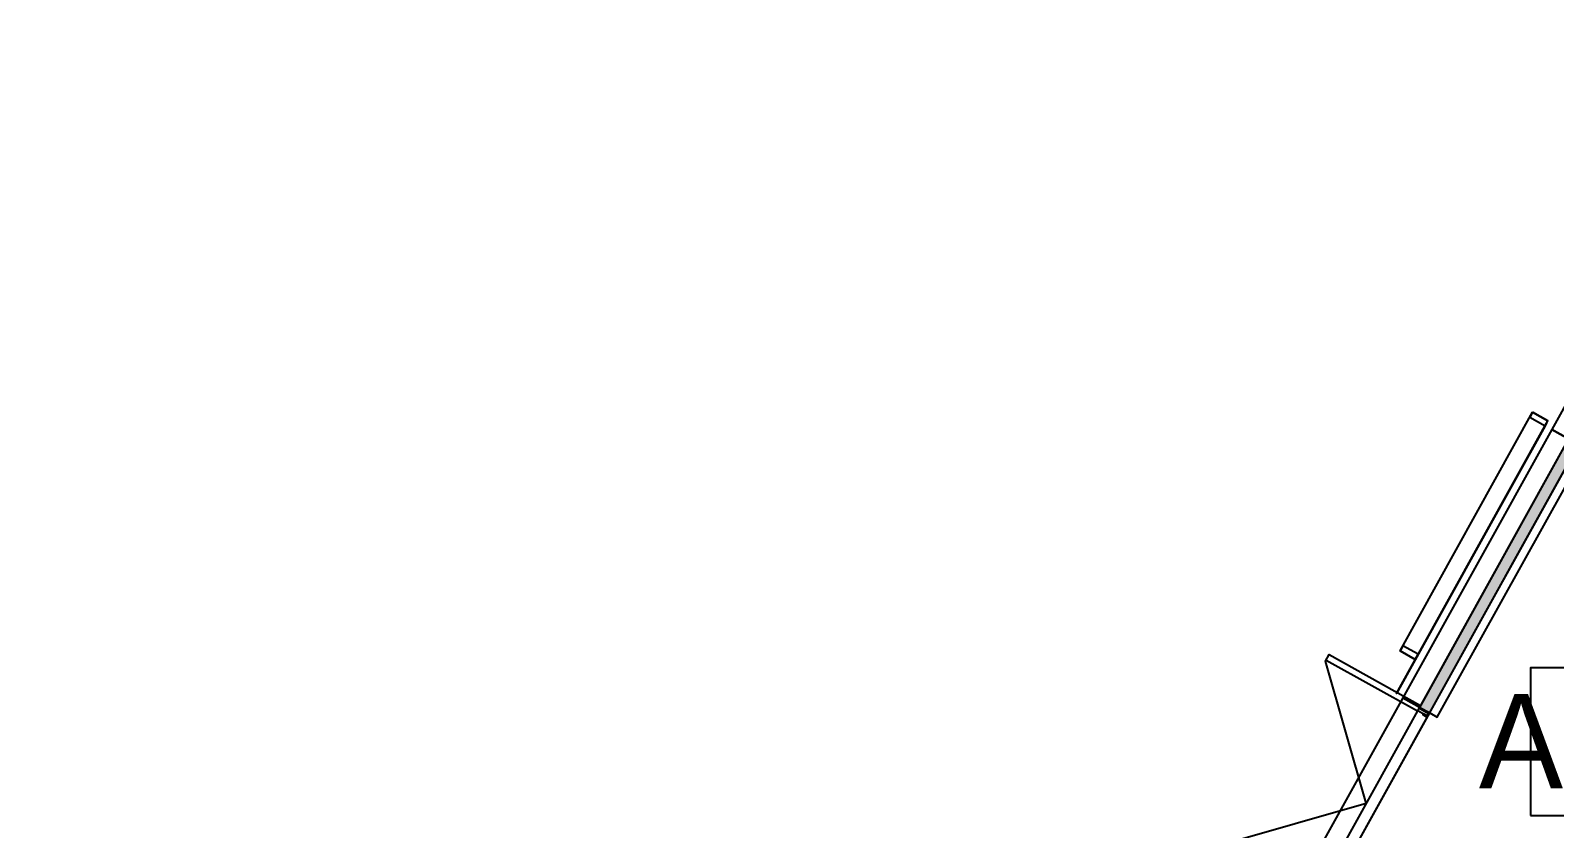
# Model space of a CAD drawing. Header units: metres. Extents: x 2.3 to 42.8, y 0.9 to 31.9.
# Drawn here: x 21.41 to 26.58, y 27.31 to 30.01 of the extents above; entities that cross this region are included whole.
import ezdxf

# ---------------------------------------------------------------- set-up
doc = ezdxf.new("R2010")
doc.units = ezdxf.units.M
for name, color, linetype in [('ARREDI', 9, 'Continuous'), ('PARETI_STRUTTURE', 7, 'Continuous'), ('PILASTRI_SETTI', 8, 'Continuous'), ('WAYFINDING_RIQUADRI', 7, 'Continuous'), ('WAYFINDING_TESTI', 7, 'Continuous')]:
    doc.layers.add(name, color=color, linetype=linetype)

msp = doc.modelspace()

# ---------------------------------------------------------------- linework, layer by layer
at = {"layer": 'ARREDI'}
for points in [[(26.5536, 28.6793), (26.1139, 27.8876), (26.1143, 27.8874), (26.5539, 28.6791)], [(26.1218, 27.7135), (26.1562, 27.6944), (26.6573, 28.5969), (26.6229, 28.616)], [(26.1139, 27.8876), (26.0451, 27.7637), (26.0455, 27.7635), (26.1143, 27.8874)]]:
    msp.add_lwpolyline(points, close=True, dxfattribs=at)
for points in [[(26.5539, 28.6791), (26.1143, 27.8874)], [(26.1143, 27.8874), (26.0455, 27.7635)]]:
    msp.add_lwpolyline(points, dxfattribs=at)
at = {"layer": 'PARETI_STRUTTURE'}
for points in [[(25.2343, 26.0341), (27.4419, 30.01)], [(27.0359, 29.4946), (26.8009, 29.0712), (26.5715, 28.6581), (26.0663, 27.7483), (25.7055, 27.0984), (25.5016, 26.7313), (25.1408, 26.0813), (24.2731, 24.5187), (24.0437, 24.1056), (23.759, 23.5927), (23.3981, 22.9428), (22.7559, 21.7862), (22.395, 21.1362), (22.185, 20.7579), (21.9556, 20.3449), (21.4373, 19.4113), (21.0764, 18.7614), (20.5364, 17.7889), (20.1756, 17.139), (19.7671, 16.4034), (19.5378, 15.9903), (18.2075, 13.5945)], [(26.7902, 28.9173), (19.6512, 16.0599)], [(26.0575, 27.9076), (26.5067, 28.7166)], [(26.5067, 28.7166), (26.5583, 28.6879)], [(26.6286, 28.6264), (26.5715, 28.6581), (26.6286, 28.6264), (26.5715, 28.6581), (26.0663, 27.7483), (26.1235, 27.7166)], [(26.5488, 28.6707), (26.1187, 27.8962)], [(25.797, 27.0475), (26.1579, 27.6974), (26.1837, 27.6831), (26.6889, 28.5929), (26.6631, 28.6073)], [(26.1092, 27.879), (26.0575, 27.9076)], [(25.4637, 27.2583), (25.4492, 27.2321), (25.759, 27.0601), (25.4492, 27.2321), (25.4612, 27.2538), (25.943, 27.3916), (25.8052, 27.8734), (25.8173, 27.8951), (26.1271, 27.7231)], [(25.807, 27.8765), (26.1168, 27.7045)], [(26.1235, 27.7166), (26.1174, 27.7055), (26.1497, 27.6876), (26.1541, 27.6955)], [(26.1235, 27.7166), (26.1579, 27.6974)]]:
    msp.add_lwpolyline(points, dxfattribs=at)
for points in [[(26.5067, 28.7166), (26.4971, 28.6994), (26.5488, 28.6707), (26.5583, 28.6879)], [(26.1218, 27.7135), (26.1562, 27.6944), (26.6573, 28.5969), (26.6229, 28.616)], [(26.0671, 27.9249), (26.0575, 27.9076), (26.1092, 27.879), (26.1187, 27.8962)], [(26.1235, 27.7166), (26.0663, 27.7483)], [(26.1365, 27.6949), (26.1342, 27.6908), (26.1452, 27.6847), (26.1475, 27.6888)]]:
    msp.add_lwpolyline(points, close=True, dxfattribs=at)
at = {"layer": 'PILASTRI_SETTI'}
msp.add_solid([(26.1562, 27.6944), (26.6573, 28.5969), (26.1218, 27.7135), (26.6229, 28.616)], dxfattribs=at)
at = {"layer": 'WAYFINDING_RIQUADRI'}
msp.add_lwpolyline([(26.5, 27.35), (28.1, 27.35), (28.1, 27.85), (26.5, 27.85)], close=True, dxfattribs=at)

# ---------------------------------------------------------------- texts
at = {"layer": 'WAYFINDING_TESTI', "insert": (27.3, 27.6), "char_height": 0.32, "attachment_point": 5}
msp.add_mtext('AULA 019', dxfattribs=at)

doc.saveas('drawing.dxf')
